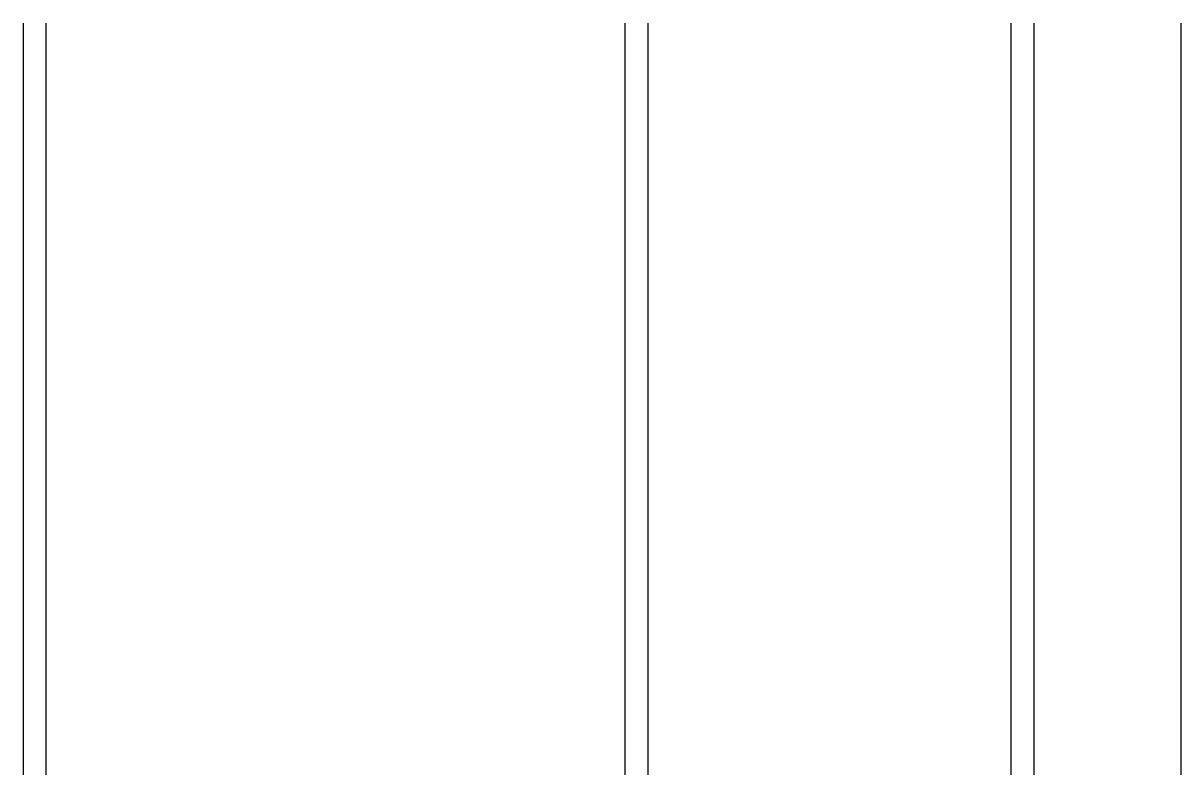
# Model space of a CAD drawing. Header units: millimetres. Extents: x -150 to 0, y -97 to 0.
import ezdxf

# ---------------------------------------------------------------- set-up
doc = ezdxf.new("R2010")
doc.units = ezdxf.units.MM
doc.layers.get('0').update_dxf_attribs({"linetype": 'CONTINUOUS'})

msp = doc.modelspace()

# ---------------------------------------------------------------- linework, layer by layer
for p, q in [((-150, 0), (-150, -97.38)), ((-147, -97.38), (-147, 0)), ((-72, -97.38), (-72, 0)), ((-69, -97.38), (-69, 0)), ((-22, -97.38), (-22, 0)), ((-19, -97.38), (-19, 0)), ((0, 0), (0, -97.38))]:
    msp.add_line(p, q)

doc.saveas('drawing.dxf')
